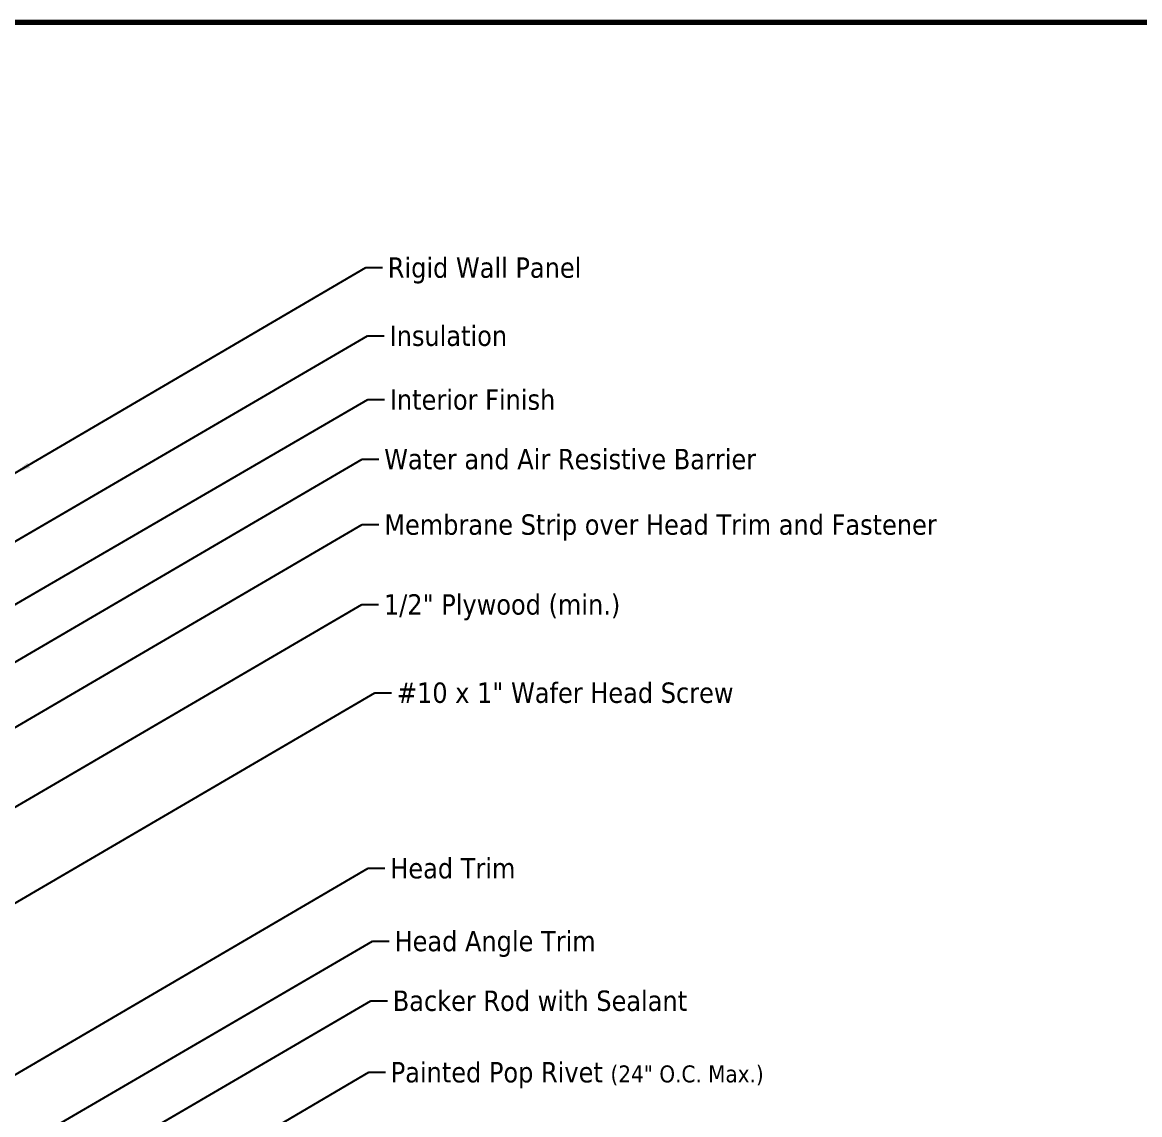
# Model space of a CAD drawing. Header units: inches. Extents: x 0.6 to 33.4, y 0.6 to 21.4.
# Drawn here: x 7.95 to 21.12, y 8.53 to 21.4 of the extents above; entities that cross this region are included whole.
import ezdxf

# ---------------------------------------------------------------- set-up
doc = ezdxf.new("R2010")
doc.units = ezdxf.units.IN
doc.header["$LTSCALE"] = 2
doc.header["$MEASUREMENT"] = 0
doc.layers.add('Border (ANSI)', color=7, linetype='Continuous', lineweight=70)
doc.layers.add('Symbol (ANSI)', color=7, linetype='Continuous', lineweight=25)
doc.styles.add('Note Text (ANSI)', font='tahoma.ttf')
doc.dimstyles.new('Default (ANSI)$7', dxfattribs={"dimscale": 2, "dimtxt": 0.12, "dimasz": 0.098425, "dimexe": 0.125, "dimexo": 0.0625, "dimgap": 0.031496, "dimtad": 0, "dimtih": 1, "dimtoh": 1, "dimrnd": 1e-08, "dimzin": 4, "dimdsep": 46, "dimtxsty": 'Note Text (ANSI)', "dimcen": 0.09, "dimdle": 0.393701, "dimclrd": 256, "dimclre": 256, "dimclrt": 256, "dimadec": 0, "dimazin": 1, "dimtfac": 1, "dimtofl": 0, "dimtmove": 0, "dimatfit": 3, "dimfxl": 0, "dimtolj": 1, "dimtzin": 4, "dimlwd": -1, "dimlwe": -1, "dimarcsym": 0})

# ---------------------------------------------------------------- blocks, each defined once
blk = doc.blocks.new('Borders ATAS A Border')
at = {"layer": 'Border (ANSI)'}
blk.add_line((16.7, 10.7), (0.3, 10.7), dxfattribs=at)

msp = doc.modelspace()

# ---------------------------------------------------------------- block references
at = {"xscale": 2, "yscale": 2, "zscale": 2}
msp.add_blockref('Borders ATAS A Border', (0, 0), dxfattribs=at)

# ---------------------------------------------------------------- texts
at = {"layer": 'Symbol (ANSI)', "char_height": 0.24, "attachment_point": 1, "style": 'Note Text (ANSI)'}
for s, insert, width in [('{Rigid Wall Panel}', (12.26001, 18.63), 2.3369855), ('{Insulation}', (12.28156, 17.82707), 1.4361102), ('{Interior Finish}', (12.28437, 17.07478), 2.0252188), ('{Water and Air Resistive Barrier}', (12.21783, 16.37374), 4.4648948), ('{Membrane Strip over Head Trim and Fastener}', (12.21852, 15.60195), 6.6733225), ('{1/2" Plywood (min.)}', (12.21433, 14.66065), 2.9218152), ('{#10 x 1" Wafer Head Screw}', (12.36729, 13.6207), 4.0862237), ('{Head Trim}', (12.28941, 11.5523), 1.5197407), ('{Head Angle Trim}', (12.33989, 10.69399), 2.4363694), ('{Backer Rod with Sealant}', (12.31887, 9.99075), 3.5414587), ('{Painted Pop Rivet \\fTahoma|b0|i0;\\H0.2000;(24" O.C. Max.)}', (12.29493, 9.14827), 4.5582495)]:
    msp.add_mtext(s, dxfattribs=dict(at, insert=insert, width=width))

# ---------------------------------------------------------------- leaders
at = {"layer": 'Symbol (ANSI)', "annotation_type": 0, "has_hookline": 1, "hookline_direction": 0}
for points, text_width in [([(7.85877, 16.0826), (12.00017, 18.51), (12.19702, 18.51)], 2.2904), ([(5.9313, 14.1544), (12.02172, 17.70707), (12.21857, 17.70707)], 1.40083), ([(2.23677, 11.26745), (12.02453, 16.95478), (12.22138, 16.95478)], 1.98995), ([(6.79877, 13.2387), (11.95799, 16.25374), (12.15484, 16.25374)], 4.45958), ([(6.84877, 12.49538), (11.95868, 15.48195), (12.15553, 15.48195)], 6.6486), ([(6.75677, 11.50338), (11.95449, 14.54065), (12.15134, 14.54065)], 2.86872), ([(6.93077, 10.47558), (12.10744, 13.5007), (12.30429, 13.5007)], 4.05985), ([(6.87165, 8.418), (12.02957, 11.4323), (12.22642, 11.4323)], 1.47498), ([(5.87669, 6.95611), (12.08004, 10.57399), (12.27689, 10.57399)], 2.39178), ([(6.78447, 6.78911), (12.05902, 9.87075), (12.25587, 9.87075)], 3.51747), ([(8.04827, 6.69011), (12.03509, 9.02827), (12.23194, 9.02827)], 4.52003)]:
    msp.add_leader(points, dimstyle='Default (ANSI)$7', override={"dimtad": 0}, dxfattribs=dict(at, text_width=text_width))

doc.saveas('drawing.dxf')
